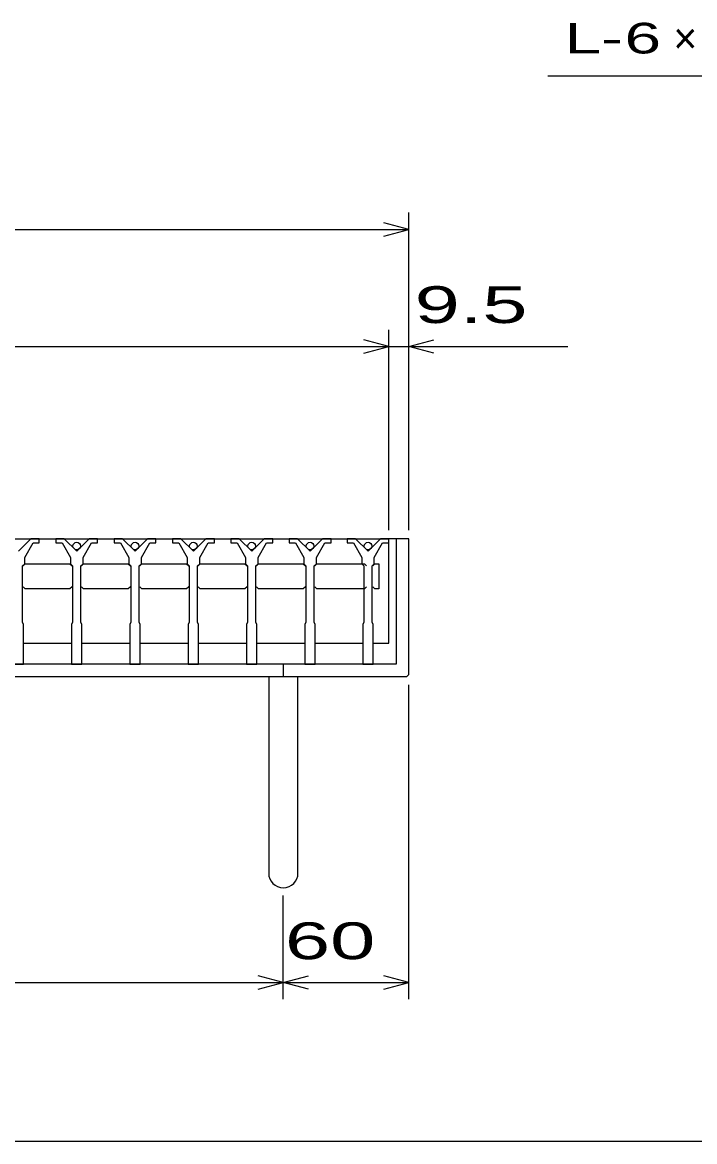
# Model space of a CAD drawing. Units: millimetres, scale not verified. Extents: x -1456 to 1379, y -1028 to 847.
# Drawn here: x -512 to -190, y -913 to -377 of the extents above; entities that cross this region are included whole.
import ezdxf
from ezdxf.enums import TextEntityAlignment as Align

# ---------------------------------------------------------------- set-up
doc = ezdxf.new("R2010")
doc.units = ezdxf.units.MM
doc.header["$LTSCALE"] = 8
for name, color, linetype, lineweight in [('0_2', 150, 'Continuous', 25), ('16', 3, 'Continuous', 25), ('19', 6, 'Continuous', 25), ('22', 2, 'Continuous', 25)]:
    doc.layers.add(name, color=color, linetype=linetype, lineweight=lineweight)
doc.styles.add('ベクトル', font='')
doc.styles.get('ベクトル').set_extended_font_data('ベクトル')

msp = doc.modelspace()

# ---------------------------------------------------------------- linework, layer by layer
at = {"layer": '0_2'}
msp.add_line((1379.2, -912.8), (-1388.8, -912.8), dxfattribs=at)
at = {"layer": '16'}
for p, q in [((-1137.3, -624.3), (-336.3, -624.3)), ((-507.5, -624.3), (-513.5, -630.3)), ((-510.5, -633.3), (-506.5, -626.3)), ((-503.5, -624.3), (-507.5, -624.3)), ((-506.5, -626.3), (-503.5, -626.3)), ((-503.5, -626.3), (-503.5, -624.3)), ((-495.6, -624.3), (-495.6, -626.3)), ((-491.6, -624.3), (-495.6, -624.3)), ((-495.6, -626.3), (-492.6, -626.3)), ((-492.6, -626.3), (-488.6, -633.3)), ((-485.6, -630.3), (-491.6, -624.3)), ((-479.6, -624.3), (-485.6, -630.3)), ((-482.6, -633.3), (-478.6, -626.3)), ((-475.6, -624.3), (-479.6, -624.3)), ((-478.6, -626.3), (-475.6, -626.3)), ((-475.6, -626.3), (-475.6, -624.3)), ((-467.7, -624.3), (-467.7, -626.3)), ((-463.7, -624.3), (-467.7, -624.3)), ((-467.7, -626.3), (-464.7, -626.3)), ((-464.7, -626.3), (-460.7, -633.3)), ((-457.7, -630.3), (-463.7, -624.3)), ((-451.7, -624.3), (-457.7, -630.3)), ((-454.7, -633.3), (-450.7, -626.3)), ((-447.7, -624.3), (-451.7, -624.3)), ((-450.7, -626.3), (-447.7, -626.3)), ((-447.7, -626.3), (-447.7, -624.3)), ((-439.8, -624.3), (-439.8, -626.3)), ((-435.8, -624.3), (-439.8, -624.3)), ((-439.8, -626.3), (-436.8, -626.3)), ((-436.8, -626.3), (-432.8, -633.3)), ((-429.8, -630.3), (-435.8, -624.3)), ((-423.8, -624.3), (-429.8, -630.3)), ((-426.8, -633.3), (-422.8, -626.3)), ((-419.8, -624.3), (-423.8, -624.3)), ((-422.8, -626.3), (-419.8, -626.3)), ((-419.8, -626.3), (-419.8, -624.3)), ((-411.9, -624.3), (-411.9, -626.3)), ((-407.9, -624.3), (-411.9, -624.3)), ((-411.9, -626.3), (-408.9, -626.3)), ((-408.9, -626.3), (-404.9, -633.3)), ((-401.9, -630.3), (-407.9, -624.3)), ((-395.9, -624.3), (-401.9, -630.3)), ((-398.9, -633.3), (-394.9, -626.3)), ((-391.9, -624.3), (-395.9, -624.3)), ((-394.9, -626.3), (-391.9, -626.3)), ((-391.9, -626.3), (-391.9, -624.3)), ((-384, -624.3), (-384, -626.3)), ((-380, -624.3), (-384, -624.3)), ((-384, -626.3), (-381, -626.3)), ((-381, -626.3), (-377, -633.3)), ((-374, -630.3), (-380, -624.3)), ((-368, -624.3), (-374, -630.3)), ((-371, -633.3), (-367, -626.3)), ((-364, -624.3), (-368, -624.3)), ((-367, -626.3), (-364, -626.3)), ((-364, -626.3), (-364, -624.3)), ((-356.3, -624.3), (-356.3, -626.3)), ((-352.3, -624.3), (-356.3, -624.3)), ((-356.3, -626.3), (-353.3, -626.3)), ((-353.3, -626.3), (-349.3, -633.3)), ((-346.3, -630.3), (-352.3, -624.3)), ((-340.3, -624.3), (-346.3, -630.3)), ((-343.3, -633.3), (-339.3, -626.3)), ((-336.3, -624.3), (-340.3, -624.3)), ((-339.3, -626.3), (-336.3, -626.3)), ((-336.3, -626.3), (-336.3, -624.3)), ((-336.3, -674.3), (-336.3, -624.3)), ((-511.5, -637.3), (-510.5, -636.3)), ((-511.5, -664.3), (-511.5, -637.3)), ((-511.25, -637.3), (-510.25, -636.3)), ((-510.5, -636.3), (-510.5, -633.3)), ((-510.25, -636.3), (-488.85, -636.3)), ((-488.85, -636.3), (-487.85, -637.3)), ((-488.6, -633.3), (-488.6, -636.3)), ((-488.6, -636.3), (-487.6, -637.3)), ((-487.6, -637.3), (-487.6, -664.3)), ((-483.6, -637.3), (-482.6, -636.3)), ((-483.6, -664.3), (-483.6, -637.3)), ((-483.35, -637.3), (-482.35, -636.3)), ((-482.6, -636.3), (-482.6, -633.3)), ((-482.35, -636.3), (-460.95, -636.3)), ((-460.95, -636.3), (-459.95, -637.3)), ((-460.7, -633.3), (-460.7, -636.3)), ((-460.7, -636.3), (-459.7, -637.3)), ((-459.7, -637.3), (-459.7, -664.3)), ((-455.7, -637.3), (-454.7, -636.3)), ((-455.7, -664.3), (-455.7, -637.3)), ((-455.45, -637.3), (-454.45, -636.3)), ((-454.7, -636.3), (-454.7, -633.3)), ((-454.45, -636.3), (-433.05, -636.3)), ((-433.05, -636.3), (-432.05, -637.3)), ((-432.8, -633.3), (-432.8, -636.3)), ((-432.8, -636.3), (-431.8, -637.3)), ((-431.8, -637.3), (-431.8, -664.3)), ((-427.8, -637.3), (-426.8, -636.3)), ((-427.8, -664.3), (-427.8, -637.3)), ((-427.55, -637.3), (-426.55, -636.3)), ((-426.8, -636.3), (-426.8, -633.3)), ((-426.55, -636.3), (-405.15, -636.3)), ((-405.15, -636.3), (-404.15, -637.3)), ((-404.9, -633.3), (-404.9, -636.3)), ((-404.9, -636.3), (-403.9, -637.3)), ((-403.9, -637.3), (-403.9, -664.3)), ((-399.9, -637.3), (-398.9, -636.3)), ((-399.9, -664.3), (-399.9, -637.3)), ((-399.65, -637.3), (-398.65, -636.3)), ((-398.9, -636.3), (-398.9, -633.3)), ((-398.65, -636.3), (-377.25, -636.3)), ((-377.25, -636.3), (-376.25, -637.3)), ((-377, -633.3), (-377, -636.3)), ((-377, -636.3), (-376, -637.3)), ((-376, -637.3), (-376, -664.3)), ((-372, -637.3), (-371, -636.3)), ((-372, -664.3), (-372, -637.3)), ((-371.75, -637.3), (-370.75, -636.3)), ((-371, -636.3), (-371, -633.3)), ((-370.75, -636.3), (-348.05, -636.3)), ((-349.3, -633.3), (-349.3, -636.3)), ((-349.3, -636.3), (-348.3, -637.3)), ((-348.3, -637.3), (-348.3, -664.3)), ((-348.05, -636.3), (-347.05, -637.3)), ((-344.3, -637.3), (-343.3, -636.3)), ((-344.3, -664.3), (-344.3, -637.3)), ((-344.05, -637.3), (-343.05, -636.3)), ((-343.3, -636.3), (-343.3, -633.3)), ((-343.05, -636.3), (-341.05, -636.3)), ((-341.05, -636.3), (-341.05, -648.3)), ((-510.25, -648.3), (-511.25, -647.3)), ((-487.85, -647.3), (-488.85, -648.3)), ((-482.35, -648.3), (-483.35, -647.3)), ((-459.95, -647.3), (-460.95, -648.3)), ((-454.45, -648.3), (-455.45, -647.3)), ((-432.05, -647.3), (-433.05, -648.3)), ((-426.55, -648.3), (-427.55, -647.3)), ((-404.15, -647.3), (-405.15, -648.3)), ((-398.65, -648.3), (-399.65, -647.3)), ((-376.25, -647.3), (-377.25, -648.3)), ((-370.75, -648.3), (-371.75, -647.3)), ((-347.05, -647.3), (-348.05, -648.3)), ((-343.05, -648.3), (-344.05, -647.3)), ((-488.85, -648.3), (-510.25, -648.3)), ((-460.95, -648.3), (-482.35, -648.3)), ((-433.05, -648.3), (-454.45, -648.3)), ((-405.15, -648.3), (-426.55, -648.3)), ((-377.25, -648.3), (-398.65, -648.3)), ((-348.05, -648.3), (-370.75, -648.3)), ((-341.05, -648.3), (-343.05, -648.3)), ((-511, -665.3), (-511.5, -664.3)), ((-511, -684.3), (-511, -665.3)), ((-487.6, -664.3), (-488.1, -665.3)), ((-488.1, -665.3), (-488.1, -684.3)), ((-483.1, -665.3), (-483.6, -664.3)), ((-483.1, -684.3), (-483.1, -665.3)), ((-459.7, -664.3), (-460.2, -665.3)), ((-460.2, -665.3), (-460.2, -684.3)), ((-455.2, -665.3), (-455.7, -664.3)), ((-455.2, -684.3), (-455.2, -665.3)), ((-431.8, -664.3), (-432.3, -665.3)), ((-432.3, -665.3), (-432.3, -684.3)), ((-427.3, -665.3), (-427.8, -664.3)), ((-427.3, -684.3), (-427.3, -665.3)), ((-403.9, -664.3), (-404.4, -665.3)), ((-404.4, -665.3), (-404.4, -684.3)), ((-399.4, -665.3), (-399.9, -664.3)), ((-399.4, -684.3), (-399.4, -665.3)), ((-376, -664.3), (-376.5, -665.3)), ((-376.5, -665.3), (-376.5, -684.3)), ((-371.5, -665.3), (-372, -664.3)), ((-371.5, -684.3), (-371.5, -665.3)), ((-348.3, -664.3), (-348.8, -665.3)), ((-348.8, -665.3), (-348.8, -684.3)), ((-343.8, -665.3), (-344.3, -664.3)), ((-343.8, -684.3), (-343.8, -665.3)), ((-511, -674.3), (-488.1, -674.3)), ((-483.1, -674.3), (-460.2, -674.3)), ((-455.2, -674.3), (-432.3, -674.3)), ((-427.3, -674.3), (-404.4, -674.3)), ((-399.4, -674.3), (-376.5, -674.3)), ((-371.5, -674.3), (-348.8, -674.3)), ((-343.8, -674.3), (-336.3, -674.3)), ((-516, -684.3), (-511, -684.3)), ((-488.1, -684.3), (-483.1, -684.3)), ((-460.2, -684.3), (-455.2, -684.3)), ((-432.3, -684.3), (-427.3, -684.3)), ((-404.4, -684.3), (-399.4, -684.3)), ((-376.5, -684.3), (-371.5, -684.3)), ((-348.8, -684.3), (-343.8, -684.3))]:
    msp.add_line(p, q, dxfattribs=at)
for centre in [(-485.6, -627.8), (-457.7, -627.8), (-429.8, -627.8), (-401.9, -627.8), (-374, -627.8), (-346.3, -627.8)]:
    msp.add_circle(centre, 1.8, dxfattribs=at)
at = {"layer": '19'}
for p, q in [((-326.8, -624.3), (-336.3, -624.3)), ((-332.8, -624.3), (-332.8, -684.3)), ((-326.8, -689.3), (-326.8, -624.3)), ((-332.8, -684.3), (-1140.8, -684.3)), ((-386.8, -684.3), (-386.8, -690.3)), ((-1145.8, -690.3), (-327.8, -690.3)), ((-393.8, -690.3), (-393.8, -784.3)), ((-379.8, -784.3), (-379.8, -690.3)), ((-327.8, -690.3), (-326.8, -689.3))]:
    msp.add_line(p, q, dxfattribs=at)
msp.add_arc((-386.8, -784.3), 7, 180, 0, dxfattribs=at)
at = {"layer": '22', "color": 4}
for p, q in [((-260.3, -402.8), (-100.3, -402.8)), ((-326.8, -620.3), (-326.8, -468.3)), ((-1146.8, -476.3), (-326.8, -476.3)), ((-326.8, -476.3), (-338.8, -473.1)), ((-338.8, -479.5), (-326.8, -476.3)), ((-336.3, -620.3), (-336.3, -524.3)), ((-326.8, -620.3), (-326.8, -524.3)), ((-336.3, -532.3), (-348.3, -529.1)), ((-326.8, -532.3), (-314.8, -529.1)), ((-1137.3, -532.3), (-336.3, -532.3)), ((-348.3, -535.5), (-336.3, -532.3)), ((-336.3, -532.3), (-326.8, -532.3)), ((-314.8, -535.5), (-326.8, -532.3)), ((-326.8, -532.3), (-250.8, -532.3)), ((-326.8, -844.7), (-326.8, -694.3)), ((-386.8, -844.7), (-386.8, -795.1)), ((-386.8, -836.7), (-398.8, -833.5)), ((-386.8, -836.7), (-374.8, -833.5)), ((-326.8, -836.7), (-338.8, -833.5)), ((-1086.8, -836.7), (-386.8, -836.7)), ((-398.8, -839.9), (-386.8, -836.7)), ((-374.8, -839.9), (-386.8, -836.7)), ((-386.8, -836.7), (-326.8, -836.7)), ((-338.8, -839.9), (-326.8, -836.7))]:
    msp.add_line(p, q, dxfattribs=at)

# ---------------------------------------------------------------- texts
at = {"layer": '22', "style": 'ベクトル'}
for s, height, width, p in [('L-', 14.66, 1.6, (-252.3, -384.8)), (' 6 ', 14.66, 1.6, (-232.3, -384.8)), (' 9.5 ', 17.6, 1.65, (-334.8, -512.3)), (' 60 ', 17.6, 1.65, (-396.8, -816.7))]:
    msp.add_text(s, height=height, dxfattribs=dict(at, width=width)).set_placement(p, align=Align.MIDDLE_LEFT)
msp.add_text('×', height=14.66, dxfattribs=at).set_placement((-200.3, -384.8), align=Align.MIDDLE_LEFT)

doc.saveas('drawing.dxf')
